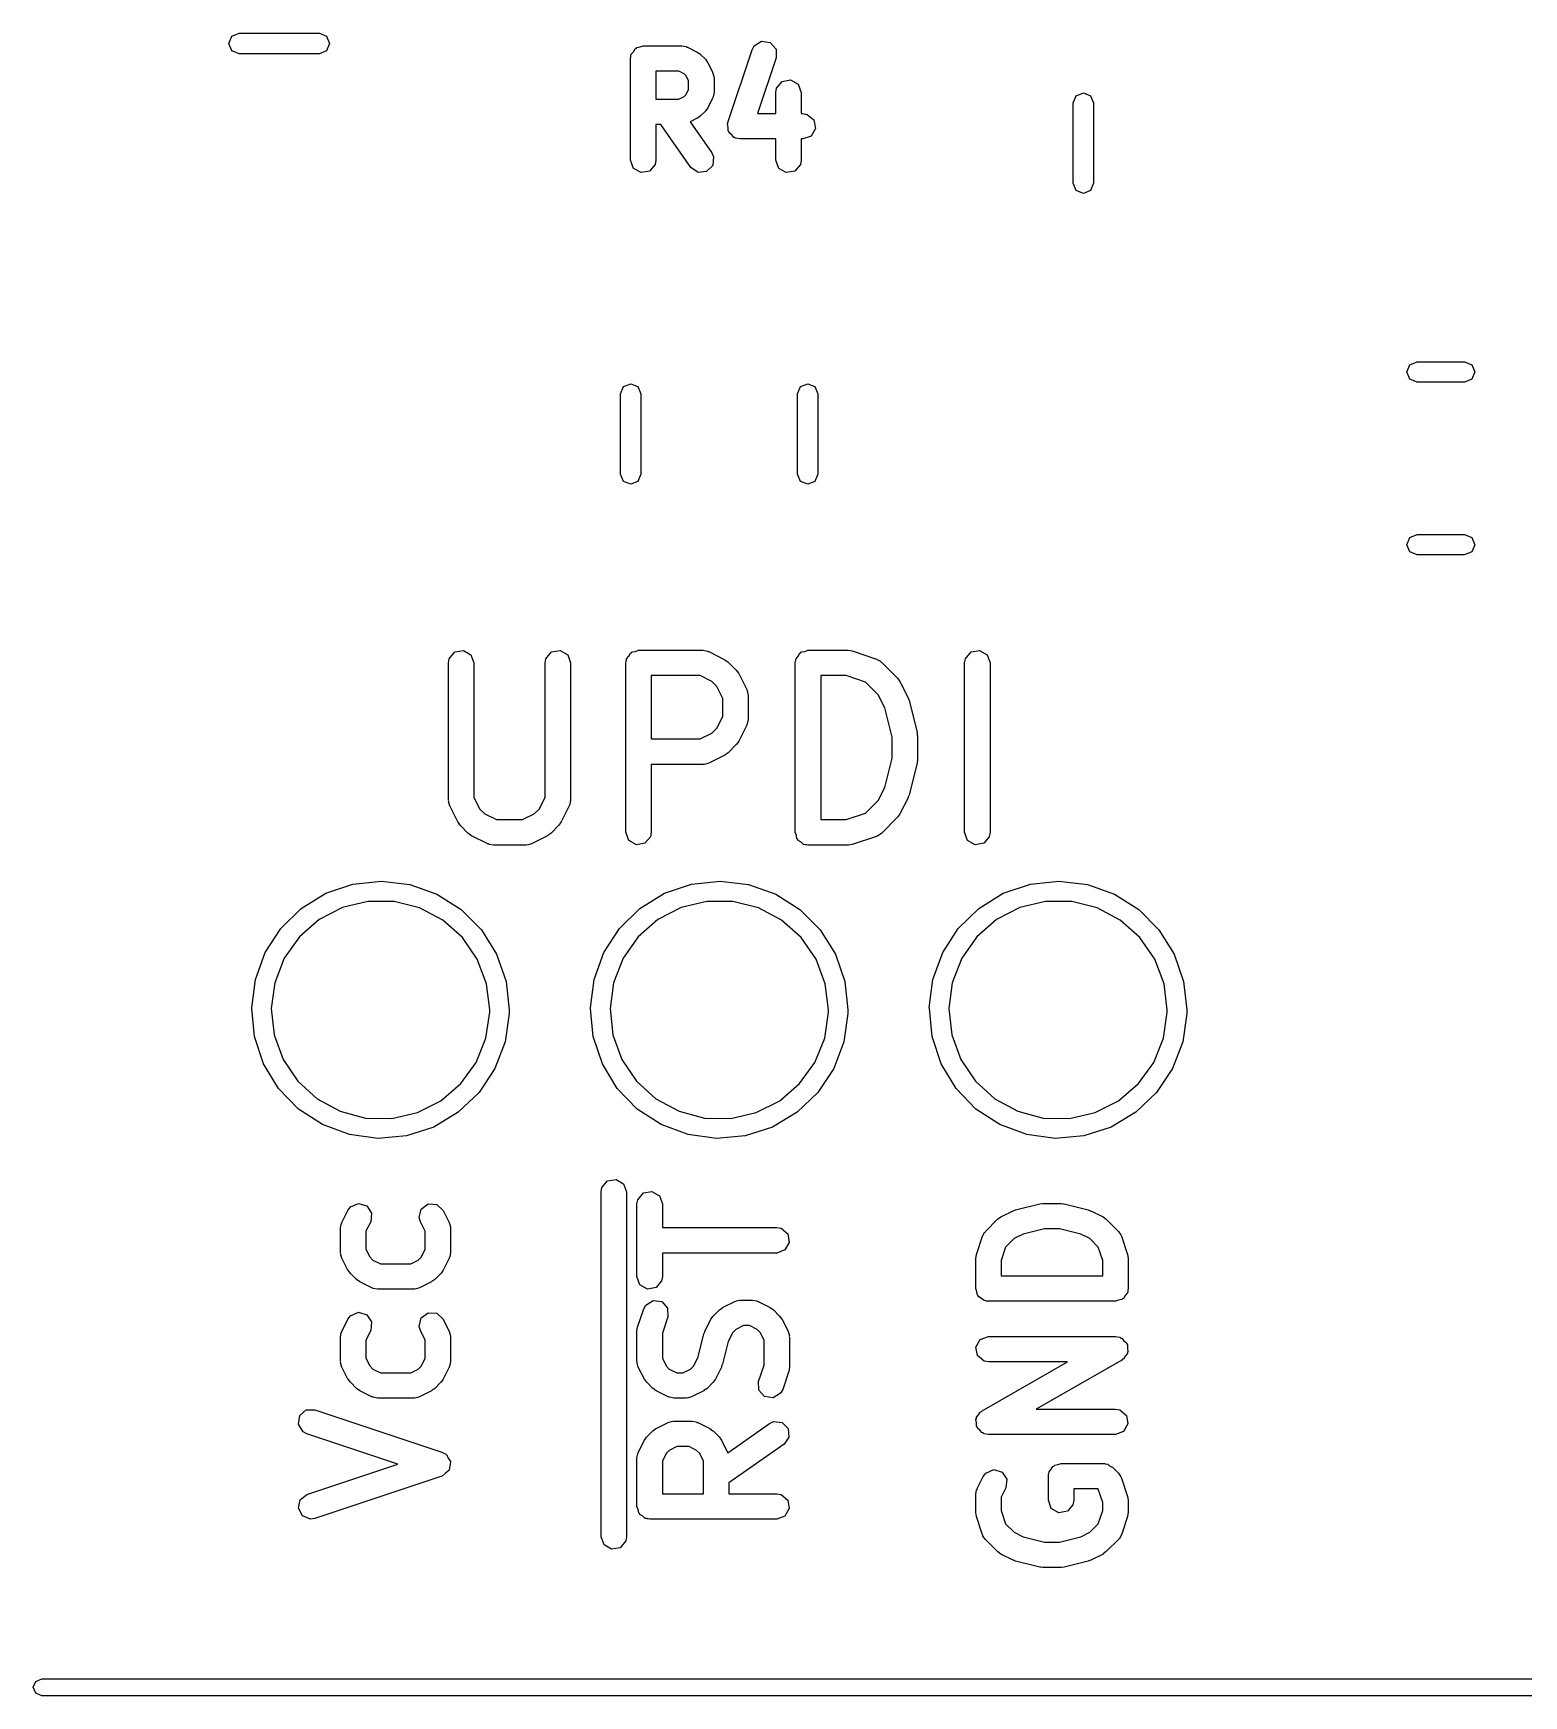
# Model space of a CAD drawing. Extents: x 58.1 to 150, y -119.5 to -80.4.
# Drawn here: x 74.95 to 83.75, y -118.05 to -108.23 of the extents above; entities that cross this region are included whole.
import ezdxf

# ---------------------------------------------------------------- set-up
doc = ezdxf.new("R2010")
doc.units = 0
doc.layers.add('BLACK', color=7, linetype='CONTINUOUS')

msp = doc.modelspace()

# ---------------------------------------------------------------- linework, layer by layer
at = {"layer": 'BLACK', "linetype": 'CONTINUOUS'}
for p, q in [((76.1047, -108.294), (76.1223, -108.252)), ((76.1223, -108.252), (76.1647, -108.234)), ((76.1647, -108.234), (76.6393, -108.234)), ((76.6393, -108.234), (76.6817, -108.252)), ((76.6817, -108.252), (76.6993, -108.294)), ((76.1223, -108.337), (76.1047, -108.294)), ((76.1647, -108.355), (76.1223, -108.337)), ((76.6393, -108.355), (76.1647, -108.355)), ((76.6817, -108.337), (76.6393, -108.355)), ((76.6993, -108.294), (76.6817, -108.337)), ((78.4773, -108.37), (78.4789, -108.368)), ((78.4789, -108.368), (78.4807, -108.358)), ((78.4807, -108.358), (78.4932, -108.343)), ((78.4932, -108.343), (78.5029, -108.326)), ((78.5029, -108.326), (78.5093, -108.324)), ((78.5093, -108.324), (78.5136, -108.318)), ((78.5136, -108.318), (78.5328, -108.315)), ((78.5328, -108.315), (78.5511, -108.308)), ((78.5511, -108.308), (78.7797, -108.308)), ((78.7797, -108.308), (78.8054, -108.313)), ((78.8054, -108.313), (78.8088, -108.316)), ((78.8088, -108.316), (78.8133, -108.316)), ((78.8133, -108.316), (78.8704, -108.345)), ((78.8704, -108.345), (78.8884, -108.358)), ((78.8884, -108.358), (78.8899, -108.359)), ((78.8899, -108.359), (78.9185, -108.388)), ((79.0514, -108.76), (79.1943, -108.331)), ((79.1943, -108.331), (79.2067, -108.308)), ((79.2067, -108.308), (79.2504, -108.281)), ((79.2504, -108.281), (79.3011, -108.289)), ((79.3011, -108.289), (79.3352, -108.327)), ((79.3352, -108.327), (79.3366, -108.379)), ((78.4761, -108.383), (78.4779, -108.374)), ((78.4761, -108.983), (78.4761, -108.383)), ((78.4779, -108.374), (78.4773, -108.37)), ((78.6261, -108.458), (78.6261, -108.623)), ((78.762, -108.458), (78.6261, -108.458)), ((78.7924, -108.474), (78.762, -108.458)), ((78.9185, -108.388), (78.9313, -108.406)), ((78.9313, -108.406), (78.9325, -108.407)), ((78.9325, -108.407), (78.9611, -108.464)), ((78.9611, -108.464), (78.9685, -108.489)), ((79.3366, -108.379), (79.2266, -108.708)), ((78.8038, -108.485), (78.7924, -108.474)), ((78.819, -108.515), (78.8038, -108.485)), ((78.819, -108.566), (78.819, -108.515)), ((78.9685, -108.489), (78.9675, -108.493)), ((78.9675, -108.493), (78.969, -108.498)), ((78.969, -108.498), (78.969, -108.583)), ((79.3333, -108.583), (79.3378, -108.558)), ((79.3378, -108.558), (79.3708, -108.518)), ((79.3708, -108.518), (79.4213, -108.51)), ((79.4213, -108.51), (79.4657, -108.535)), ((79.4657, -108.535), (79.4833, -108.583)), ((78.6261, -108.623), (78.762, -108.623)), ((78.762, -108.623), (78.7924, -108.608)), ((78.7924, -108.608), (78.8038, -108.596)), ((78.8038, -108.596), (78.819, -108.566)), ((78.9611, -108.617), (78.9325, -108.674)), ((78.9616, -108.613), (78.9611, -108.617)), ((78.9645, -108.609), (78.9616, -108.613)), ((78.969, -108.583), (78.9645, -108.609)), ((79.3333, -108.708), (79.3333, -108.583)), ((79.4833, -108.583), (79.4833, -108.708)), ((81.09, -108.645), (81.1076, -108.603)), ((81.09, -109.12), (81.09, -108.645)), ((81.1076, -108.603), (81.15, -108.585)), ((81.15, -108.585), (81.1924, -108.603)), ((81.1924, -108.603), (81.21, -108.645)), ((81.21, -108.645), (81.21, -109.12)), ((78.8704, -108.736), (78.8275, -108.758)), ((78.8275, -108.758), (78.9554, -108.94)), ((78.8715, -108.735), (78.8704, -108.736)), ((78.8899, -108.722), (78.8715, -108.735)), ((78.9185, -108.694), (78.8899, -108.722)), ((78.9192, -108.692), (78.9185, -108.694)), ((78.9325, -108.674), (78.9192, -108.692)), ((79.0516, -108.765), (79.0514, -108.76)), ((79.2266, -108.708), (79.3333, -108.708)), ((79.4833, -108.708), (79.494, -108.708)), ((79.494, -108.708), (79.5197, -108.713)), ((79.5197, -108.713), (79.559, -108.746)), ((79.559, -108.746), (79.5679, -108.796)), ((78.655, -108.773), (78.6261, -108.773)), ((78.6261, -108.773), (78.6261, -108.983)), ((78.8326, -109.026), (78.655, -108.773)), ((79.0487, -108.77), (79.0516, -108.765)), ((79.0523, -108.791), (79.0487, -108.77)), ((79.0528, -108.811), (79.0523, -108.791)), ((79.0566, -108.815), (79.0528, -108.811)), ((79.0576, -108.821), (79.0566, -108.815)), ((79.0733, -108.834), (79.0576, -108.821)), ((79.0869, -108.849), (79.0733, -108.834)), ((79.0925, -108.85), (79.0869, -108.849)), ((79.0969, -108.854), (79.0925, -108.85)), ((79.1226, -108.858), (79.0969, -108.854)), ((79.3333, -108.858), (79.1226, -108.858)), ((79.3333, -108.983), (79.3333, -108.858)), ((79.494, -108.858), (79.4833, -108.858)), ((79.4833, -108.858), (79.4833, -108.983)), ((79.5422, -108.841), (79.494, -108.858)), ((79.5679, -108.796), (79.5422, -108.841)), ((78.9554, -108.94), (78.9664, -108.964)), ((78.4937, -109.032), (78.4761, -108.983)), ((78.5381, -109.057), (78.4937, -109.032)), ((78.5886, -109.048), (78.5381, -109.057)), ((78.6216, -109.009), (78.5886, -109.048)), ((78.6261, -108.983), (78.6216, -109.009)), ((78.8746, -109.056), (78.8326, -109.026)), ((78.9257, -109.051), (78.8746, -109.056)), ((78.962, -109.015), (78.9257, -109.051)), ((78.9664, -108.964), (78.962, -109.015)), ((79.3508, -109.032), (79.3333, -108.983)), ((79.3953, -109.057), (79.3508, -109.032)), ((79.4458, -109.048), (79.3953, -109.057)), ((79.4788, -109.009), (79.4458, -109.048)), ((79.4833, -108.983), (79.4788, -109.009)), ((81.1076, -109.162), (81.09, -109.12)), ((81.21, -109.12), (81.1924, -109.162)), ((81.15, -109.18), (81.1076, -109.162)), ((81.1924, -109.162), (81.15, -109.18)), ((83.0594, -110.234), (83.077, -110.192)), ((83.077, -110.192), (83.1194, -110.174)), ((83.1194, -110.174), (83.4006, -110.174)), ((83.4006, -110.174), (83.443, -110.192)), ((83.443, -110.192), (83.4606, -110.234)), ((78.4175, -110.363), (78.4351, -110.32)), ((78.4351, -110.32), (78.4775, -110.303)), ((78.4775, -110.303), (78.5199, -110.32)), ((78.5199, -110.32), (78.5375, -110.363)), ((79.4625, -110.363), (79.4801, -110.32)), ((79.4801, -110.32), (79.5225, -110.303)), ((79.5225, -110.303), (79.5649, -110.32)), ((79.5649, -110.32), (79.5825, -110.363)), ((83.077, -110.276), (83.0594, -110.234)), ((83.1194, -110.294), (83.077, -110.276)), ((83.4006, -110.294), (83.1194, -110.294)), ((83.443, -110.276), (83.4006, -110.294)), ((83.4606, -110.234), (83.443, -110.276)), ((78.4175, -110.837), (78.4175, -110.363)), ((78.5375, -110.363), (78.5375, -110.837)), ((79.4625, -110.837), (79.4625, -110.363)), ((79.5825, -110.363), (79.5825, -110.837)), ((78.4351, -110.88), (78.4175, -110.837)), ((78.4775, -110.897), (78.4351, -110.88)), ((78.5199, -110.88), (78.4775, -110.897)), ((78.5375, -110.837), (78.5199, -110.88)), ((79.4801, -110.88), (79.4625, -110.837)), ((79.5225, -110.897), (79.4801, -110.88)), ((79.5649, -110.88), (79.5225, -110.897)), ((79.5825, -110.837), (79.5649, -110.88)), ((83.0594, -111.254), (83.077, -111.212)), ((83.077, -111.212), (83.1194, -111.194)), ((83.1194, -111.194), (83.4006, -111.194)), ((83.4006, -111.194), (83.443, -111.212)), ((83.443, -111.212), (83.4606, -111.254)), ((83.077, -111.296), (83.0594, -111.254)), ((83.1194, -111.314), (83.077, -111.296)), ((83.443, -111.296), (83.4006, -111.314)), ((83.4606, -111.254), (83.443, -111.296)), ((83.4006, -111.314), (83.1194, -111.314)), ((77.4057, -111.927), (77.4387, -111.887)), ((77.4387, -111.887), (77.4892, -111.879)), ((77.4892, -111.879), (77.5336, -111.904)), ((77.9771, -111.927), (78.0101, -111.887)), ((78.0101, -111.887), (78.0606, -111.879)), ((78.0606, -111.879), (78.1051, -111.904)), ((78.4659, -111.912), (78.4756, -111.895)), ((78.4756, -111.895), (78.482, -111.893)), ((78.482, -111.893), (78.4863, -111.887)), ((78.4863, -111.887), (78.5055, -111.884)), ((78.5055, -111.884), (78.5238, -111.877)), ((78.5238, -111.877), (78.9048, -111.877)), ((78.9048, -111.877), (78.9304, -111.882)), ((78.9304, -111.882), (78.9338, -111.885)), ((78.9338, -111.885), (78.9383, -111.885)), ((78.9383, -111.885), (79.0335, -111.933)), ((79.4659, -111.912), (79.4756, -111.895)), ((79.4756, -111.895), (79.482, -111.893)), ((79.482, -111.893), (79.4863, -111.887)), ((79.4863, -111.887), (79.5055, -111.884)), ((79.5055, -111.884), (79.5238, -111.877)), ((79.5238, -111.877), (79.7619, -111.877)), ((79.7619, -111.877), (79.784, -111.881)), ((79.784, -111.881), (79.7856, -111.881)), ((79.7856, -111.881), (79.9285, -111.929)), ((80.4533, -111.927), (80.4863, -111.887)), ((80.4863, -111.887), (80.5368, -111.879)), ((80.5368, -111.879), (80.5813, -111.904)), ((77.4012, -111.952), (77.4057, -111.927)), ((77.4012, -112.762), (77.4012, -111.952)), ((77.5336, -111.904), (77.5512, -111.952)), ((77.5512, -111.952), (77.5512, -112.744)), ((77.9726, -111.952), (77.9771, -111.927)), ((77.9726, -112.744), (77.9726, -111.952)), ((78.1051, -111.904), (78.1226, -111.952)), ((78.1226, -111.952), (78.1226, -112.762)), ((78.4488, -111.952), (78.4505, -111.943)), ((78.4488, -112.952), (78.4488, -111.952)), ((78.4499, -111.939), (78.4516, -111.936)), ((78.4505, -111.943), (78.4499, -111.939)), ((78.4516, -111.936), (78.4533, -111.927)), ((78.4533, -111.927), (78.4659, -111.912)), ((79.0335, -111.933), (79.0516, -111.946)), ((79.0516, -111.946), (79.053, -111.947)), ((79.053, -111.947), (79.1007, -111.995)), ((79.1007, -111.995), (79.1135, -112.013)), ((79.4488, -111.952), (79.4505, -111.943)), ((79.4488, -112.952), (79.4488, -111.952)), ((79.4499, -111.939), (79.4516, -111.936)), ((79.4505, -111.943), (79.4499, -111.939)), ((79.4516, -111.936), (79.4533, -111.927)), ((79.4533, -111.927), (79.4659, -111.912)), ((79.9285, -111.929), (79.9514, -111.941)), ((79.9514, -111.941), (79.9537, -111.945)), ((79.9537, -111.945), (79.9578, -111.947)), ((79.9578, -111.947), (80.053, -112.042)), ((80.4488, -111.952), (80.4533, -111.927)), ((80.4488, -112.952), (80.4488, -111.952)), ((80.5813, -111.904), (80.5988, -111.952)), ((80.5988, -111.952), (80.5988, -112.952)), ((78.5988, -112.027), (78.5988, -112.401)), ((78.8871, -112.027), (78.5988, -112.027)), ((78.9556, -112.062), (78.8871, -112.027)), ((78.986, -112.092), (78.9556, -112.062)), ((79.0202, -112.161), (78.986, -112.092)), ((79.1135, -112.013), (79.1147, -112.014)), ((79.1147, -112.014), (79.1623, -112.109)), ((79.5988, -112.027), (79.5988, -112.877)), ((79.7497, -112.027), (79.5988, -112.027)), ((79.8642, -112.066), (79.7497, -112.027)), ((79.9384, -112.14), (79.8642, -112.066)), ((80.053, -112.042), (80.0659, -112.061)), ((80.0659, -112.061), (80.0671, -112.062)), ((80.0671, -112.062), (80.1147, -112.157)), ((79.0202, -112.268), (79.0202, -112.161)), ((79.1623, -112.109), (79.1697, -112.134)), ((79.1697, -112.134), (79.1687, -112.139)), ((79.1687, -112.139), (79.1702, -112.143)), ((79.1702, -112.143), (79.1702, -112.286)), ((79.9769, -112.217), (79.9384, -112.14)), ((80.1147, -112.157), (80.1184, -112.169)), ((80.1184, -112.169), (80.1204, -112.172)), ((80.1204, -112.172), (80.168, -112.363)), ((78.986, -112.337), (79.0202, -112.268)), ((79.1702, -112.286), (79.1657, -112.311)), ((80.0202, -112.39), (79.9769, -112.217)), ((78.8871, -112.401), (78.9556, -112.367)), ((78.9556, -112.367), (78.986, -112.337)), ((79.1623, -112.319), (79.1147, -112.414)), ((79.1628, -112.315), (79.1623, -112.319)), ((79.1657, -112.311), (79.1628, -112.315)), ((80.0202, -112.515), (80.0202, -112.39)), ((80.168, -112.363), (80.1691, -112.378)), ((80.1691, -112.378), (80.1702, -112.381)), ((80.1702, -112.381), (80.1702, -112.524)), ((78.5988, -112.401), (78.8871, -112.401)), ((79.053, -112.482), (79.0347, -112.494)), ((79.1007, -112.434), (79.053, -112.482)), ((79.1013, -112.433), (79.1007, -112.434)), ((79.1147, -112.414), (79.1013, -112.433)), ((78.9048, -112.551), (78.5988, -112.551)), ((78.5988, -112.551), (78.5988, -112.952)), ((78.909, -112.55), (78.9048, -112.551)), ((78.9133, -112.551), (78.909, -112.55)), ((78.9383, -112.543), (78.9133, -112.551)), ((79.0335, -112.496), (78.9383, -112.543)), ((79.0347, -112.494), (79.0335, -112.496)), ((79.9769, -112.688), (80.0202, -112.515)), ((80.168, -112.542), (80.1204, -112.732)), ((80.1702, -112.524), (80.1676, -112.539)), ((80.1676, -112.539), (80.168, -112.542)), ((77.4027, -112.766), (77.4012, -112.762)), ((77.4017, -112.77), (77.4027, -112.766)), ((77.4091, -112.795), (77.4017, -112.77)), ((77.5512, -112.744), (77.5854, -112.813)), ((77.9384, -112.813), (77.9726, -112.744)), ((78.1226, -112.762), (78.1181, -112.788)), ((79.8642, -112.839), (79.9384, -112.765)), ((79.9384, -112.765), (79.9769, -112.688)), ((80.1147, -112.748), (80.0671, -112.843)), ((80.1151, -112.744), (80.1147, -112.748)), ((80.1204, -112.732), (80.1151, -112.744)), ((77.4567, -112.891), (77.4091, -112.795)), ((77.5854, -112.813), (77.6159, -112.843)), ((77.6159, -112.843), (77.6844, -112.877)), ((77.6844, -112.877), (77.8394, -112.877)), ((77.8394, -112.877), (77.908, -112.843)), ((77.908, -112.843), (77.9384, -112.813)), ((78.1147, -112.795), (78.0671, -112.891)), ((78.1152, -112.791), (78.1147, -112.795)), ((78.1181, -112.788), (78.1152, -112.791)), ((79.5988, -112.877), (79.7497, -112.877)), ((79.7497, -112.877), (79.8642, -112.839)), ((80.053, -112.863), (79.9578, -112.958)), ((80.0537, -112.861), (80.053, -112.863)), ((80.0671, -112.843), (80.0537, -112.861)), ((77.4579, -112.892), (77.4567, -112.891)), ((77.4708, -112.91), (77.4579, -112.892)), ((77.5184, -112.958), (77.4708, -112.91)), ((77.5199, -112.958), (77.5184, -112.958)), ((77.5379, -112.972), (77.5199, -112.958)), ((77.6331, -113.019), (77.5379, -112.972)), ((77.9859, -112.972), (77.8907, -113.019)), ((77.987, -112.971), (77.9859, -112.972)), ((78.0054, -112.958), (77.987, -112.971)), ((78.053, -112.91), (78.0054, -112.958)), ((78.0537, -112.909), (78.053, -112.91)), ((78.0671, -112.891), (78.0537, -112.909)), ((78.4664, -113.001), (78.4488, -112.952)), ((78.5943, -112.978), (78.5613, -113.017)), ((78.5988, -112.952), (78.5943, -112.978)), ((79.4555, -112.971), (79.4488, -112.952)), ((79.4589, -112.99), (79.4555, -112.971)), ((79.9285, -112.976), (79.7856, -113.024)), ((79.932, -112.973), (79.9285, -112.976)), ((79.9365, -112.973), (79.932, -112.973)), ((79.9578, -112.958), (79.9365, -112.973)), ((80.4664, -113.001), (80.4488, -112.952)), ((80.5943, -112.978), (80.5613, -113.017)), ((80.5988, -112.952), (80.5943, -112.978)), ((77.6376, -113.02), (77.6331, -113.019)), ((77.641, -113.023), (77.6376, -113.02)), ((77.6667, -113.027), (77.641, -113.023)), ((77.8571, -113.027), (77.6667, -113.027)), ((77.8614, -113.026), (77.8571, -113.027)), ((77.8657, -113.027), (77.8614, -113.026)), ((77.8907, -113.019), (77.8657, -113.027)), ((78.5108, -113.026), (78.4664, -113.001)), ((78.5613, -113.017), (78.5108, -113.026)), ((79.464, -112.994), (79.4589, -112.99)), ((79.4664, -113.001), (79.464, -112.994)), ((79.4832, -113.01), (79.4664, -113.001)), ((79.4982, -113.023), (79.4832, -113.01)), ((79.5079, -113.025), (79.4982, -113.023)), ((79.5108, -113.026), (79.5079, -113.025)), ((79.5141, -113.026), (79.5108, -113.026)), ((79.5238, -113.027), (79.5141, -113.026)), ((79.7619, -113.027), (79.5238, -113.027)), ((79.7634, -113.027), (79.7619, -113.027)), ((79.7856, -113.024), (79.7634, -113.027)), ((80.5108, -113.026), (80.4664, -113.001)), ((80.5613, -113.017), (80.5108, -113.026)), ((76.6764, -113.312), (76.8368, -113.258)), ((76.8368, -113.258), (77.0053, -113.24)), ((77.0053, -113.24), (77.1735, -113.26)), ((77.1735, -113.26), (77.3332, -113.317)), ((78.6764, -113.312), (78.8368, -113.258)), ((78.8368, -113.258), (79.0053, -113.24)), ((79.0053, -113.24), (79.1735, -113.26)), ((79.1735, -113.26), (79.3332, -113.317)), ((80.6764, -113.312), (80.8368, -113.258)), ((80.8368, -113.258), (81.0053, -113.24)), ((81.0053, -113.24), (81.1735, -113.26)), ((81.1735, -113.26), (81.3332, -113.317)), ((76.5321, -113.401), (76.6764, -113.312)), ((76.9259, -113.36), (76.7753, -113.396)), ((77.0808, -113.36), (76.9259, -113.36)), ((77.231, -113.398), (77.0808, -113.36)), ((77.3332, -113.317), (77.4762, -113.408)), ((78.5321, -113.401), (78.6764, -113.312)), ((78.9259, -113.36), (78.7753, -113.396)), ((79.0808, -113.36), (78.9259, -113.36)), ((79.231, -113.398), (79.0808, -113.36)), ((79.3332, -113.317), (79.4762, -113.408)), ((80.5321, -113.401), (80.6764, -113.312)), ((80.9259, -113.36), (80.7753, -113.396)), ((81.0808, -113.36), (80.9259, -113.36)), ((81.231, -113.398), (81.0808, -113.36)), ((81.3332, -113.317), (81.4762, -113.408)), ((76.411, -113.52), (76.5321, -113.401)), ((76.6376, -113.467), (76.5209, -113.569)), ((76.7753, -113.396), (76.6376, -113.467)), ((77.3679, -113.471), (77.231, -113.398)), ((77.4836, -113.574), (77.3679, -113.471)), ((77.4762, -113.408), (77.5956, -113.528)), ((78.411, -113.52), (78.5321, -113.401)), ((78.6376, -113.467), (78.5209, -113.569)), ((78.7753, -113.396), (78.6376, -113.467)), ((79.3679, -113.471), (79.231, -113.398)), ((79.4836, -113.574), (79.3679, -113.471)), ((79.4762, -113.408), (79.5956, -113.528)), ((80.411, -113.52), (80.5321, -113.401)), ((80.6376, -113.467), (80.5209, -113.569)), ((80.7753, -113.396), (80.6376, -113.467)), ((81.3679, -113.471), (81.231, -113.398)), ((81.4836, -113.574), (81.3679, -113.471)), ((81.4762, -113.408), (81.5956, -113.528)), ((76.3193, -113.662), (76.411, -113.52)), ((76.5209, -113.569), (76.4318, -113.695)), ((77.5956, -113.528), (77.6854, -113.672)), ((78.3193, -113.662), (78.411, -113.52)), ((78.5209, -113.569), (78.4318, -113.695)), ((79.5956, -113.528), (79.6854, -113.672)), ((80.3193, -113.662), (80.411, -113.52)), ((80.5209, -113.569), (80.4318, -113.695)), ((81.5956, -113.528), (81.6854, -113.672)), ((76.2613, -113.821), (76.3193, -113.662)), ((77.5713, -113.701), (77.4836, -113.574)), ((78.2613, -113.821), (78.3193, -113.662)), ((79.5713, -113.701), (79.4836, -113.574)), ((80.2613, -113.821), (80.3193, -113.662)), ((81.5713, -113.701), (81.4836, -113.574)), ((76.4318, -113.695), (76.3756, -113.84)), ((77.6261, -113.846), (77.5713, -113.701)), ((77.6854, -113.672), (77.7411, -113.832)), ((78.4318, -113.695), (78.3756, -113.84)), ((79.6261, -113.846), (79.5713, -113.701)), ((79.6854, -113.672), (79.7411, -113.832)), ((80.4318, -113.695), (80.3756, -113.84)), ((81.6261, -113.846), (81.5713, -113.701)), ((81.6854, -113.672), (81.7411, -113.832)), ((76.2401, -113.989), (76.2613, -113.821)), ((76.3756, -113.84), (76.3553, -113.993)), ((77.6447, -114), (77.6261, -113.846)), ((77.7411, -113.832), (77.76, -114)), ((78.2401, -113.989), (78.2613, -113.821)), ((78.3756, -113.84), (78.3553, -113.993)), ((79.6447, -114), (79.6261, -113.846)), ((79.7411, -113.832), (79.76, -114)), ((80.2401, -113.989), (80.2613, -113.821)), ((80.3756, -113.84), (80.3553, -113.993)), ((81.6447, -114), (81.6261, -113.846)), ((81.7411, -113.832), (81.76, -114)), ((76.2405, -113.993), (76.2401, -113.989)), ((76.2566, -114.158), (76.2405, -113.993)), ((76.3553, -113.993), (76.3723, -114.147)), ((77.6227, -114.167), (77.6446, -114.014)), ((77.6446, -114.014), (77.6447, -114)), ((77.7597, -114.021), (77.7361, -114.189)), ((77.76, -114), (77.7597, -114.021)), ((78.2405, -113.993), (78.2401, -113.989)), ((78.2566, -114.158), (78.2405, -113.993)), ((78.3553, -113.993), (78.3723, -114.147)), ((79.6227, -114.167), (79.6446, -114.014)), ((79.6446, -114.014), (79.6447, -114)), ((79.7597, -114.021), (79.7361, -114.189)), ((79.76, -114), (79.7597, -114.021)), ((80.2405, -113.993), (80.2401, -113.989)), ((80.2566, -114.158), (80.2405, -113.993)), ((80.3553, -113.993), (80.3723, -114.147)), ((81.6227, -114.167), (81.6446, -114.014)), ((81.6446, -114.014), (81.6447, -114)), ((81.7597, -114.021), (81.7361, -114.189)), ((81.76, -114), (81.7597, -114.021)), ((76.3101, -114.319), (76.2566, -114.158)), ((76.3723, -114.147), (76.4256, -114.293)), ((78.3101, -114.319), (78.2566, -114.158)), ((78.3723, -114.147), (78.4256, -114.293)), ((80.3101, -114.319), (80.2566, -114.158)), ((80.3723, -114.147), (80.4256, -114.293)), ((77.565, -114.311), (77.6227, -114.167)), ((77.7361, -114.189), (77.676, -114.347)), ((79.565, -114.311), (79.6227, -114.167)), ((79.7361, -114.189), (79.676, -114.347)), ((81.565, -114.311), (81.6227, -114.167)), ((81.7361, -114.189), (81.676, -114.347)), ((76.3979, -114.464), (76.3101, -114.319)), ((76.4256, -114.293), (76.512, -114.421)), ((77.4746, -114.436), (77.565, -114.311)), ((77.676, -114.347), (77.5822, -114.489)), ((78.3979, -114.464), (78.3101, -114.319)), ((78.4256, -114.293), (78.512, -114.421)), ((79.4746, -114.436), (79.565, -114.311)), ((79.676, -114.347), (79.5822, -114.489)), ((80.3979, -114.464), (80.3101, -114.319)), ((80.4256, -114.293), (80.512, -114.421)), ((81.4746, -114.436), (81.565, -114.311)), ((81.676, -114.347), (81.5822, -114.489)), ((76.512, -114.421), (76.6265, -114.526)), ((77.3568, -114.537), (77.4746, -114.436)), ((78.512, -114.421), (78.6265, -114.526)), ((79.3568, -114.537), (79.4746, -114.436)), ((80.512, -114.421), (80.6265, -114.526)), ((81.3568, -114.537), (81.4746, -114.436)), ((76.5156, -114.586), (76.3979, -114.464)), ((76.6265, -114.526), (76.7627, -114.599)), ((77.2184, -114.607), (77.3568, -114.537)), ((77.5822, -114.489), (77.4595, -114.605)), ((78.5156, -114.586), (78.3979, -114.464)), ((78.6265, -114.526), (78.7627, -114.599)), ((79.2184, -114.607), (79.3568, -114.537)), ((79.5822, -114.489), (79.4595, -114.605)), ((80.5156, -114.586), (80.3979, -114.464)), ((80.6265, -114.526), (80.7627, -114.599)), ((81.2184, -114.607), (81.3568, -114.537)), ((81.5822, -114.489), (81.4595, -114.605)), ((76.6573, -114.678), (76.5156, -114.586)), ((76.7627, -114.599), (76.9125, -114.639)), ((76.9125, -114.639), (77.0674, -114.641)), ((77.0674, -114.641), (77.2184, -114.607)), ((77.4595, -114.605), (77.314, -114.692)), ((78.6573, -114.678), (78.5156, -114.586)), ((78.7627, -114.599), (78.9125, -114.639)), ((78.9125, -114.639), (79.0674, -114.641)), ((79.0674, -114.641), (79.2184, -114.607)), ((79.4595, -114.605), (79.314, -114.692)), ((80.6573, -114.678), (80.5156, -114.586)), ((80.7627, -114.599), (80.9125, -114.639)), ((80.9125, -114.639), (81.0674, -114.641)), ((81.0674, -114.641), (81.2184, -114.607)), ((81.4595, -114.605), (81.314, -114.692)), ((76.8161, -114.737), (76.6573, -114.678)), ((76.9841, -114.76), (76.8161, -114.737)), ((77.1528, -114.744), (76.9841, -114.76)), ((77.314, -114.692), (77.1528, -114.744)), ((78.8161, -114.737), (78.6573, -114.678)), ((78.9841, -114.76), (78.8161, -114.737)), ((79.1528, -114.744), (78.9841, -114.76)), ((79.314, -114.692), (79.1528, -114.744)), ((80.8161, -114.737), (80.6573, -114.678)), ((80.9841, -114.76), (80.8161, -114.737)), ((81.1528, -114.744), (80.9841, -114.76)), ((81.314, -114.692), (81.1528, -114.744)), ((78.307, -115.049), (78.34, -115.01)), ((78.34, -115.01), (78.3905, -115.001)), ((78.3905, -115.001), (78.435, -115.027)), ((78.435, -115.027), (78.4525, -115.075)), ((78.3025, -115.075), (78.307, -115.049)), ((78.3025, -117.111), (78.3025, -115.075)), ((78.4525, -115.075), (78.4525, -117.111)), ((78.5143, -115.146), (78.5188, -115.121)), ((78.5188, -115.121), (78.5518, -115.081)), ((78.5518, -115.081), (78.6023, -115.073)), ((78.6023, -115.073), (78.6467, -115.098)), ((78.6467, -115.098), (78.6643, -115.146)), ((76.7722, -115.256), (76.8079, -115.184)), ((76.8079, -115.184), (76.8234, -115.163)), ((76.8234, -115.163), (76.8705, -115.143)), ((76.8705, -115.143), (76.9197, -115.158)), ((76.9197, -115.158), (76.9479, -115.2)), ((76.9479, -115.2), (76.9421, -115.251)), ((77.2291, -115.226), (77.241, -115.177)), ((77.2365, -115.251), (77.2291, -115.226)), ((77.241, -115.177), (77.2822, -115.146)), ((77.2822, -115.146), (77.3334, -115.149)), ((77.3334, -115.149), (77.3707, -115.184)), ((77.3707, -115.184), (77.4064, -115.256)), ((78.5143, -115.575), (78.5143, -115.146)), ((78.6643, -115.146), (78.6643, -115.286)), ((80.572, -115.308), (80.6434, -115.236)), ((80.6434, -115.236), (80.6618, -115.223)), ((80.6618, -115.223), (80.6629, -115.222)), ((80.6629, -115.222), (80.7343, -115.186)), ((80.7343, -115.186), (80.7467, -115.183)), ((80.7467, -115.183), (80.7497, -115.181)), ((80.7497, -115.181), (80.8925, -115.145)), ((80.8925, -115.145), (80.9075, -115.144)), ((80.9075, -115.144), (80.9107, -115.143)), ((80.9107, -115.143), (81.0179, -115.143)), ((81.0179, -115.143), (81.0326, -115.145)), ((81.0326, -115.145), (81.036, -115.145)), ((81.036, -115.145), (81.1789, -115.181)), ((81.1789, -115.181), (81.1907, -115.186)), ((81.1907, -115.186), (81.1943, -115.186)), ((81.1943, -115.186), (81.2657, -115.222)), ((81.2657, -115.222), (81.2837, -115.236)), ((81.2837, -115.236), (81.2852, -115.236)), ((81.2852, -115.236), (81.3566, -115.308)), ((76.7643, -115.289), (76.7688, -115.264)), ((76.7643, -115.432), (76.7643, -115.289)), ((76.7688, -115.264), (76.7717, -115.26)), ((76.7717, -115.26), (76.7722, -115.256)), ((76.9421, -115.251), (76.9143, -115.307)), ((76.9143, -115.307), (76.9143, -115.414)), ((77.2643, -115.307), (77.2365, -115.251)), ((77.2643, -115.414), (77.2643, -115.307)), ((77.4064, -115.256), (77.4138, -115.281)), ((77.4138, -115.281), (77.4128, -115.285)), ((77.4128, -115.285), (77.4143, -115.289)), ((77.4143, -115.289), (77.4143, -115.432)), ((78.6643, -115.286), (79.3393, -115.286)), ((79.3393, -115.286), (79.3649, -115.29)), ((79.3649, -115.29), (79.4042, -115.323)), ((79.4042, -115.323), (79.4131, -115.374)), ((80.5181, -115.444), (80.5538, -115.337)), ((80.5538, -115.337), (80.5663, -115.314)), ((80.5663, -115.314), (80.5701, -115.312)), ((80.5701, -115.312), (80.572, -115.308)), ((80.794, -115.324), (80.7409, -115.351)), ((80.9199, -115.293), (80.794, -115.324)), ((81.0086, -115.293), (80.9199, -115.293)), ((81.1345, -115.324), (81.0086, -115.293)), ((81.1877, -115.351), (81.1345, -115.324)), ((81.3566, -115.308), (81.3715, -115.329)), ((81.3715, -115.329), (81.3719, -115.333)), ((81.3719, -115.333), (81.3747, -115.337)), ((81.3747, -115.337), (81.4104, -115.444)), ((76.7658, -115.436), (76.7643, -115.432)), ((76.7648, -115.441), (76.7658, -115.436)), ((76.9143, -115.414), (76.9366, -115.459)), ((77.2419, -115.459), (77.2643, -115.414)), ((77.4143, -115.432), (77.4098, -115.458)), ((79.3393, -115.436), (78.6643, -115.436)), ((78.6643, -115.436), (78.6643, -115.575)), ((79.3875, -115.418), (79.3393, -115.436)), ((79.4131, -115.374), (79.3875, -115.418)), ((80.6906, -115.401), (80.6643, -115.48)), ((80.7409, -115.351), (80.6906, -115.401)), ((81.238, -115.401), (81.1877, -115.351)), ((81.2643, -115.48), (81.238, -115.401)), ((76.7722, -115.466), (76.7648, -115.441)), ((76.8079, -115.537), (76.7722, -115.466)), ((76.9366, -115.459), (76.9551, -115.478)), ((76.9551, -115.478), (76.9998, -115.5)), ((76.9998, -115.5), (77.1787, -115.5)), ((77.1787, -115.5), (77.2234, -115.478)), ((77.2234, -115.478), (77.2419, -115.459)), ((77.4064, -115.466), (77.3707, -115.537)), ((77.4069, -115.461), (77.4064, -115.466)), ((77.4098, -115.458), (77.4069, -115.461)), ((80.5143, -115.468), (80.5182, -115.446)), ((80.5143, -115.646), (80.5143, -115.468)), ((80.5182, -115.446), (80.5181, -115.444)), ((80.6643, -115.48), (80.6643, -115.571)), ((81.2643, -115.571), (81.2643, -115.48)), ((81.4104, -115.444), (81.4137, -115.466)), ((81.4137, -115.466), (81.4143, -115.468)), ((81.4143, -115.468), (81.4143, -115.646)), ((76.8091, -115.538), (76.8079, -115.537)), ((76.822, -115.557), (76.8091, -115.538)), ((76.8577, -115.592), (76.822, -115.557)), ((76.8592, -115.593), (76.8577, -115.592)), ((76.8772, -115.606), (76.8592, -115.593)), ((76.9486, -115.642), (76.8772, -115.606)), ((77.3014, -115.606), (77.23, -115.642)), ((77.3025, -115.605), (77.3014, -115.606)), ((77.3209, -115.592), (77.3025, -115.605)), ((77.3566, -115.557), (77.3209, -115.592)), ((77.3573, -115.555), (77.3566, -115.557)), ((77.3707, -115.537), (77.3573, -115.555)), ((78.5318, -115.623), (78.5143, -115.575)), ((78.5763, -115.649), (78.5318, -115.623)), ((78.6598, -115.601), (78.6268, -115.64)), ((78.6643, -115.575), (78.6598, -115.601)), ((80.6643, -115.571), (81.2643, -115.571)), ((76.9531, -115.643), (76.9486, -115.642)), ((76.9565, -115.645), (76.9531, -115.643)), ((76.9821, -115.65), (76.9565, -115.645)), ((77.1964, -115.65), (76.9821, -115.65)), ((77.2006, -115.648), (77.1964, -115.65)), ((77.205, -115.65), (77.2006, -115.648)), ((77.23, -115.642), (77.205, -115.65)), ((78.5663, -115.743), (78.61, -115.716)), ((78.6268, -115.64), (78.5763, -115.649)), ((78.61, -115.716), (78.6607, -115.723)), ((78.6607, -115.723), (78.6947, -115.762)), ((79.02, -115.758), (79.0915, -115.722)), ((79.0915, -115.722), (79.1164, -115.715)), ((79.1164, -115.715), (79.1208, -115.716)), ((79.1208, -115.716), (79.125, -115.714)), ((79.125, -115.714), (79.1964, -115.714)), ((79.1964, -115.714), (79.2221, -115.719)), ((79.2221, -115.719), (79.2255, -115.722)), ((79.2255, -115.722), (79.23, -115.722)), ((79.23, -115.722), (79.3014, -115.758)), ((80.5209, -115.665), (80.5143, -115.646)), ((80.5243, -115.684), (80.5209, -115.665)), ((80.5295, -115.688), (80.5243, -115.684)), ((80.5318, -115.695), (80.5295, -115.688)), ((80.5487, -115.704), (80.5318, -115.695)), ((80.5636, -115.717), (80.5487, -115.704)), ((80.5734, -115.719), (80.5636, -115.717)), ((80.5763, -115.72), (80.5734, -115.719)), ((80.5795, -115.72), (80.5763, -115.72)), ((80.5893, -115.721), (80.5795, -115.72)), ((81.3393, -115.721), (80.5893, -115.721)), ((81.3576, -115.715), (81.3393, -115.721)), ((81.3768, -115.711), (81.3576, -115.715)), ((81.3811, -115.706), (81.3768, -115.711)), ((81.3875, -115.704), (81.3811, -115.706)), ((81.3972, -115.687), (81.3875, -115.704)), ((81.4098, -115.672), (81.3972, -115.687)), ((81.4115, -115.662), (81.4098, -115.672)), ((81.4131, -115.659), (81.4115, -115.662)), ((81.4143, -115.646), (81.4126, -115.656)), ((81.4126, -115.656), (81.4131, -115.659)), ((76.7722, -115.899), (76.8079, -115.827)), ((76.8079, -115.827), (76.8234, -115.806)), ((76.8234, -115.806), (76.8705, -115.786)), ((76.8705, -115.786), (76.9197, -115.8)), ((76.9197, -115.8), (76.9479, -115.843)), ((77.2291, -115.869), (77.241, -115.819)), ((77.241, -115.819), (77.2822, -115.789)), ((77.2822, -115.789), (77.3334, -115.792)), ((77.3334, -115.792), (77.3707, -115.827)), ((77.3707, -115.827), (77.4064, -115.899)), ((78.5181, -115.873), (78.5538, -115.766)), ((78.5538, -115.766), (78.5663, -115.743)), ((78.6962, -115.813), (78.6643, -115.909)), ((78.6947, -115.762), (78.6962, -115.813)), ((78.9151, -115.899), (78.9508, -115.827)), ((78.9508, -115.827), (78.9641, -115.809)), ((78.9641, -115.809), (78.9648, -115.808)), ((78.9648, -115.808), (79.0005, -115.772)), ((79.0005, -115.772), (79.0189, -115.759)), ((79.0189, -115.759), (79.02, -115.758)), ((79.3014, -115.758), (79.3194, -115.771)), ((79.3194, -115.771), (79.3209, -115.772)), ((79.3209, -115.772), (79.3566, -115.808)), ((79.3566, -115.808), (79.3695, -115.826)), ((79.3695, -115.826), (79.3707, -115.827)), ((79.3707, -115.827), (79.4064, -115.899)), ((76.7643, -115.932), (76.7688, -115.906)), ((76.7688, -115.906), (76.7717, -115.903)), ((76.7717, -115.903), (76.7722, -115.899)), ((76.9421, -115.894), (76.9143, -115.95)), ((76.9479, -115.843), (76.9421, -115.894)), ((77.2365, -115.894), (77.2291, -115.869)), ((77.2643, -115.95), (77.2365, -115.894)), ((77.4064, -115.899), (77.4138, -115.924)), ((77.4138, -115.924), (77.4128, -115.928)), ((78.5143, -115.896), (78.5182, -115.874)), ((78.5143, -116.075), (78.5143, -115.896)), ((78.5182, -115.874), (78.5181, -115.873)), ((78.6643, -115.909), (78.6643, -116.057)), ((78.8757, -116.049), (78.9094, -115.914)), ((78.9094, -115.914), (78.9147, -115.902)), ((78.9147, -115.902), (78.9151, -115.899)), ((79.0795, -115.905), (79.0529, -115.958)), ((79.098, -115.887), (79.0795, -115.905)), ((79.1427, -115.864), (79.098, -115.887)), ((79.1787, -115.864), (79.1427, -115.864)), ((79.2234, -115.887), (79.1787, -115.864)), ((79.2419, -115.905), (79.2234, -115.887)), ((79.2643, -115.95), (79.2419, -115.905)), ((79.4064, -115.899), (79.4138, -115.924)), ((79.4138, -115.924), (79.4128, -115.928)), ((76.7643, -116.075), (76.7643, -115.932)), ((76.9143, -115.95), (76.9143, -116.057)), ((77.2643, -116.057), (77.2643, -115.95)), ((77.4128, -115.928), (77.4143, -115.932)), ((77.4143, -115.932), (77.4143, -116.075)), ((79.0529, -115.958), (79.0192, -116.093)), ((79.2643, -116.099), (79.2643, -115.95)), ((79.4128, -115.928), (79.4143, -115.932)), ((79.4143, -115.932), (79.4143, -116.111)), ((80.5154, -115.991), (80.5411, -115.946)), ((80.5243, -116.041), (80.5154, -115.991)), ((80.5411, -115.946), (80.5893, -115.929)), ((80.5893, -115.929), (81.3393, -115.929)), ((81.3393, -115.929), (81.3649, -115.933)), ((81.3649, -115.933), (81.3702, -115.938)), ((81.3702, -115.938), (81.3771, -115.939)), ((81.3771, -115.939), (81.3894, -115.954)), ((81.3894, -115.954), (81.4042, -115.966)), ((81.4042, -115.966), (81.4054, -115.973)), ((81.4054, -115.973), (81.4099, -115.978)), ((81.4097, -116.023), (81.4096, -116.03)), ((81.4131, -116.017), (81.4097, -116.023)), ((81.4099, -115.978), (81.4098, -115.998)), ((81.4098, -115.998), (81.4131, -116.017)), ((76.7658, -116.079), (76.7643, -116.075)), ((76.7648, -116.084), (76.7658, -116.079)), ((76.7722, -116.109), (76.7648, -116.084)), ((76.8079, -116.18), (76.7722, -116.109)), ((76.9143, -116.057), (76.9366, -116.102)), ((76.9366, -116.102), (76.9551, -116.121)), ((76.9551, -116.121), (76.9998, -116.143)), ((77.1787, -116.143), (77.2234, -116.121)), ((77.2234, -116.121), (77.2419, -116.102)), ((77.2419, -116.102), (77.2643, -116.057)), ((77.4064, -116.109), (77.3707, -116.18)), ((77.4069, -116.104), (77.4064, -116.109)), ((77.4098, -116.101), (77.4069, -116.104)), ((77.4143, -116.075), (77.4098, -116.101)), ((78.5158, -116.079), (78.5143, -116.075)), ((78.5148, -116.084), (78.5158, -116.079)), ((78.5222, -116.109), (78.5148, -116.084)), ((78.5579, -116.18), (78.5222, -116.109)), ((78.6643, -116.057), (78.6866, -116.102)), ((78.6866, -116.102), (78.7051, -116.121)), ((78.7051, -116.121), (78.7498, -116.143)), ((78.7859, -116.143), (78.8306, -116.121)), ((78.8306, -116.121), (78.8491, -116.102)), ((78.8491, -116.102), (78.8757, -116.049)), ((79.0135, -116.109), (78.9778, -116.18)), ((79.0139, -116.105), (79.0135, -116.109)), ((79.0192, -116.093), (79.0139, -116.105)), ((79.2324, -116.194), (79.2643, -116.099)), ((79.4143, -116.111), (79.4104, -116.133)), ((80.5636, -116.074), (80.5243, -116.041)), ((80.5521, -116.367), (81.0569, -116.079)), ((80.5893, -116.079), (80.5636, -116.074)), ((81.0569, -116.079), (80.5893, -116.079)), ((81.3765, -116.069), (80.8717, -116.357)), ((81.381, -116.063), (81.3765, -116.069)), ((81.3875, -116.061), (81.381, -116.063)), ((81.3972, -116.044), (81.3875, -116.061)), ((81.4096, -116.03), (81.3972, -116.044)), ((76.8091, -116.181), (76.8079, -116.18)), ((76.822, -116.199), (76.8091, -116.181)), ((76.8577, -116.235), (76.822, -116.199)), ((76.9998, -116.143), (77.1787, -116.143)), ((77.3566, -116.199), (77.3209, -116.235)), ((77.3573, -116.198), (77.3566, -116.199)), ((77.3707, -116.18), (77.3573, -116.198)), ((78.5591, -116.181), (78.5579, -116.18)), ((78.572, -116.199), (78.5591, -116.181)), ((78.6077, -116.235), (78.572, -116.199)), ((78.7498, -116.143), (78.7859, -116.143)), ((78.9637, -116.199), (78.928, -116.235)), ((78.9644, -116.198), (78.9637, -116.199)), ((78.9778, -116.18), (78.9644, -116.198)), ((79.2338, -116.245), (79.2324, -116.194)), ((79.4104, -116.134), (79.3747, -116.242)), ((79.4104, -116.133), (79.4104, -116.134)), ((76.8592, -116.236), (76.8577, -116.235)), ((76.8772, -116.249), (76.8592, -116.236)), ((76.9486, -116.285), (76.8772, -116.249)), ((76.9531, -116.285), (76.9486, -116.285)), ((76.9565, -116.288), (76.9531, -116.285)), ((76.9821, -116.293), (76.9565, -116.288)), ((77.1964, -116.293), (76.9821, -116.293)), ((77.2006, -116.291), (77.1964, -116.293)), ((77.205, -116.292), (77.2006, -116.291)), ((77.23, -116.285), (77.205, -116.292)), ((77.3014, -116.249), (77.23, -116.285)), ((77.3025, -116.248), (77.3014, -116.249)), ((77.3209, -116.235), (77.3025, -116.248)), ((78.6092, -116.236), (78.6077, -116.235)), ((78.6272, -116.249), (78.6092, -116.236)), ((78.6986, -116.285), (78.6272, -116.249)), ((78.7031, -116.285), (78.6986, -116.285)), ((78.7065, -116.288), (78.7031, -116.285)), ((78.7321, -116.293), (78.7065, -116.288)), ((78.8036, -116.293), (78.7321, -116.293)), ((78.8078, -116.291), (78.8036, -116.293)), ((78.8121, -116.292), (78.8078, -116.291)), ((78.8371, -116.285), (78.8121, -116.292)), ((78.9085, -116.249), (78.8371, -116.285)), ((78.9097, -116.248), (78.9085, -116.249)), ((78.928, -116.235), (78.9097, -116.248)), ((79.2679, -116.284), (79.2338, -116.245)), ((79.3186, -116.291), (79.2679, -116.284)), ((79.3623, -116.264), (79.3186, -116.291)), ((79.3747, -116.242), (79.3623, -116.264)), ((76.5158, -116.447), (76.5233, -116.396)), ((76.5233, -116.396), (76.5617, -116.362)), ((76.5617, -116.362), (76.613, -116.361)), ((76.613, -116.361), (77.363, -116.611)), ((80.5154, -116.419), (80.5189, -116.413)), ((80.5189, -116.406), (80.5314, -116.391)), ((80.5189, -116.413), (80.5189, -116.406)), ((80.5314, -116.391), (80.5411, -116.375)), ((80.5411, -116.375), (80.5476, -116.372)), ((80.5476, -116.372), (80.5521, -116.367)), ((80.8717, -116.357), (81.3393, -116.357)), ((81.3393, -116.357), (81.3649, -116.362)), ((81.3649, -116.362), (81.4042, -116.395)), ((81.4042, -116.395), (81.4131, -116.445)), ((76.5427, -116.491), (76.5158, -116.447)), ((76.5656, -116.503), (76.5427, -116.491)), ((77.1021, -116.682), (76.5656, -116.503)), ((78.572, -116.522), (78.6077, -116.486)), ((78.6077, -116.486), (78.626, -116.473)), ((78.626, -116.473), (78.6272, -116.472)), ((78.6272, -116.472), (78.6986, -116.436)), ((78.6986, -116.436), (78.7236, -116.429)), ((78.7236, -116.429), (78.7279, -116.43)), ((78.7279, -116.43), (78.7321, -116.429)), ((78.7321, -116.429), (78.8393, -116.429)), ((78.8393, -116.429), (78.8649, -116.433)), ((78.8649, -116.433), (78.8684, -116.436)), ((78.8684, -116.436), (78.8728, -116.436)), ((78.8728, -116.436), (78.9443, -116.472)), ((78.9443, -116.472), (78.9623, -116.486)), ((78.9623, -116.486), (78.9637, -116.486)), ((78.9637, -116.486), (78.9995, -116.522)), ((79.0498, -116.615), (79.2963, -116.442)), ((79.2963, -116.442), (79.3199, -116.431)), ((79.3199, -116.431), (79.371, -116.436)), ((79.371, -116.436), (79.4073, -116.472)), ((79.4073, -116.472), (79.4117, -116.523)), ((80.5188, -116.438), (80.5154, -116.419)), ((80.5187, -116.457), (80.5188, -116.438)), ((80.5231, -116.463), (80.5187, -116.457)), ((80.5243, -116.47), (80.5231, -116.463)), ((80.5391, -116.482), (80.5243, -116.47)), ((80.5515, -116.497), (80.5391, -116.482)), ((80.5583, -116.498), (80.5515, -116.497)), ((80.5636, -116.503), (80.5583, -116.498)), ((80.5893, -116.507), (80.5636, -116.503)), ((81.3393, -116.507), (80.5893, -116.507)), ((81.3875, -116.49), (81.3393, -116.507)), ((81.4131, -116.445), (81.3875, -116.49)), ((77.363, -116.611), (77.3859, -116.623)), ((78.5217, -116.617), (78.5222, -116.613)), ((78.5222, -116.613), (78.5579, -116.541)), ((78.5579, -116.541), (78.5713, -116.523)), ((78.5713, -116.523), (78.572, -116.522)), ((78.7051, -116.601), (78.6866, -116.619)), ((78.7498, -116.579), (78.7051, -116.601)), ((78.8216, -116.579), (78.7498, -116.579)), ((78.8663, -116.601), (78.8216, -116.579)), ((78.8848, -116.619), (78.8663, -116.601)), ((78.9995, -116.522), (79.0123, -116.54)), ((79.0123, -116.54), (79.0135, -116.541)), ((79.0135, -116.541), (79.0492, -116.613)), ((79.0492, -116.613), (79.0498, -116.615)), ((79.3823, -116.565), (79.0571, -116.793)), ((79.4117, -116.523), (79.3823, -116.565)), ((76.5656, -116.861), (77.1021, -116.682)), ((77.3859, -116.623), (77.387, -116.625)), ((77.387, -116.625), (77.389, -116.626)), ((77.389, -116.626), (77.4003, -116.647)), ((77.4003, -116.647), (77.4128, -116.667)), ((77.4087, -116.694), (77.4052, -116.718)), ((77.4135, -116.671), (77.4087, -116.694)), ((77.4128, -116.667), (77.4124, -116.669)), ((77.4124, -116.669), (77.4135, -116.671)), ((78.5143, -116.646), (78.5188, -116.621)), ((78.5143, -116.932), (78.5143, -116.646)), ((78.5188, -116.621), (78.5217, -116.617)), ((78.6866, -116.619), (78.6643, -116.664)), ((78.6643, -116.664), (78.6643, -116.857)), ((78.9071, -116.664), (78.8848, -116.619)), ((78.9071, -116.857), (78.9071, -116.664)), ((80.9599, -116.713), (80.9696, -116.696)), ((80.9696, -116.696), (80.976, -116.694)), ((80.976, -116.694), (80.9804, -116.689)), ((80.9804, -116.689), (80.9995, -116.685)), ((80.9995, -116.685), (81.0179, -116.679)), ((81.0179, -116.679), (81.2679, -116.679)), ((81.2679, -116.679), (81.2724, -116.679)), ((81.2724, -116.679), (81.2744, -116.679)), ((81.2744, -116.679), (81.2774, -116.68)), ((81.2774, -116.68), (81.2935, -116.683)), ((81.2935, -116.683), (81.3061, -116.694)), ((81.3061, -116.694), (81.3209, -116.701)), ((81.3209, -116.701), (81.3566, -116.736)), ((77.363, -116.753), (76.613, -117.003)), ((77.3647, -116.752), (77.363, -116.753)), ((77.3669, -116.752), (77.3647, -116.752)), ((77.3846, -116.736), (77.3669, -116.752)), ((77.4032, -116.721), (77.3846, -116.736)), ((77.4036, -116.719), (77.4032, -116.721)), ((77.4052, -116.718), (77.4036, -116.719)), ((79.0571, -116.793), (79.0571, -116.857)), ((80.5222, -116.827), (80.5579, -116.756)), ((80.5579, -116.756), (80.5734, -116.735)), ((80.5734, -116.735), (80.6205, -116.714)), ((80.6205, -116.714), (80.6697, -116.729)), ((80.6697, -116.729), (80.6979, -116.772)), ((80.6979, -116.772), (80.6921, -116.823)), ((80.9429, -116.754), (80.9446, -116.744)), ((80.9429, -116.896), (80.9429, -116.754)), ((80.944, -116.741), (80.9457, -116.738)), ((80.9446, -116.744), (80.944, -116.741)), ((80.9457, -116.738), (80.9474, -116.728)), ((80.9474, -116.728), (80.9599, -116.713)), ((81.3566, -116.736), (81.3715, -116.758)), ((81.3715, -116.758), (81.3719, -116.762)), ((81.3719, -116.762), (81.3747, -116.766)), ((81.3747, -116.766), (81.4104, -116.873)), ((76.5151, -116.943), (76.5254, -116.893)), ((76.5254, -116.893), (76.5656, -116.861)), ((78.6643, -116.857), (78.9071, -116.857)), ((79.0571, -116.857), (79.3393, -116.857)), ((79.3393, -116.857), (79.3649, -116.862)), ((79.3649, -116.862), (79.4042, -116.895)), ((79.4042, -116.895), (79.4131, -116.945)), ((80.5143, -116.861), (80.5188, -116.835)), ((80.5143, -116.968), (80.5143, -116.861)), ((80.5188, -116.835), (80.5217, -116.832)), ((80.5217, -116.832), (80.5222, -116.827)), ((80.6921, -116.823), (80.6643, -116.878)), ((80.6643, -116.878), (80.6643, -116.956)), ((80.9604, -116.945), (80.9429, -116.896)), ((81.0929, -116.896), (81.0883, -116.922)), ((81.2368, -116.829), (81.0929, -116.829)), ((81.0929, -116.829), (81.0929, -116.896)), ((81.238, -116.83), (81.2368, -116.829)), ((81.2643, -116.909), (81.238, -116.83)), ((81.4104, -116.873), (81.4137, -116.895)), ((81.4137, -116.895), (81.4143, -116.896)), ((81.4143, -116.896), (81.4143, -116.968)), ((76.5395, -116.988), (76.5151, -116.943)), ((76.5872, -117.007), (76.5395, -116.988)), ((76.613, -117.003), (76.5872, -117.007)), ((78.5209, -116.95), (78.5143, -116.932)), ((78.5243, -116.97), (78.5209, -116.95)), ((78.5295, -116.974), (78.5243, -116.97)), ((78.5318, -116.98), (78.5295, -116.974)), ((78.5487, -116.99), (78.5318, -116.98)), ((78.5636, -117.003), (78.5487, -116.99)), ((78.5734, -117.004), (78.5636, -117.003)), ((78.5763, -117.006), (78.5734, -117.004)), ((78.5795, -117.005), (78.5763, -117.006)), ((78.5893, -117.007), (78.5795, -117.005)), ((79.3875, -116.99), (79.3393, -117.007)), ((79.4131, -116.945), (79.3875, -116.99)), ((80.5148, -116.969), (80.5143, -116.968)), ((80.5181, -116.992), (80.5148, -116.969)), ((80.5538, -117.099), (80.5181, -116.992)), ((80.6643, -116.956), (80.6906, -117.034)), ((81.0048, -116.97), (80.9604, -116.945)), ((81.0554, -116.961), (81.0048, -116.97)), ((81.0883, -116.922), (81.0554, -116.961)), ((81.238, -117.034), (81.2643, -116.956)), ((81.2643, -116.956), (81.2643, -116.909)), ((81.4104, -116.992), (81.3747, -117.099)), ((81.4143, -116.968), (81.4104, -116.99)), ((81.4104, -116.99), (81.4104, -116.992)), ((79.3393, -117.007), (78.5893, -117.007)), ((80.5566, -117.102), (80.5538, -117.099)), ((80.557, -117.107), (80.5566, -117.102)), ((80.6906, -117.034), (80.7409, -117.085)), ((80.7409, -117.085), (80.794, -117.111)), ((81.1345, -117.111), (81.1877, -117.085)), ((81.1877, -117.085), (81.238, -117.034)), ((81.3747, -117.099), (81.3623, -117.122)), ((78.32, -117.159), (78.3025, -117.111)), ((78.3645, -117.185), (78.32, -117.159)), ((78.415, -117.176), (78.3645, -117.185)), ((78.448, -117.136), (78.415, -117.176)), ((78.4525, -117.111), (78.448, -117.136)), ((80.572, -117.128), (80.557, -117.107)), ((80.6434, -117.199), (80.572, -117.128)), ((80.6449, -117.2), (80.6434, -117.199)), ((80.6629, -117.214), (80.6449, -117.2)), ((80.794, -117.111), (80.9199, -117.143)), ((80.9199, -117.143), (81.0086, -117.143)), ((81.0086, -117.143), (81.1345, -117.111)), ((81.2852, -117.199), (81.2668, -117.212)), ((81.3566, -117.128), (81.2852, -117.199)), ((81.3585, -117.124), (81.3566, -117.128)), ((81.3623, -117.122), (81.3585, -117.124)), ((80.7343, -117.249), (80.6629, -117.214)), ((80.7378, -117.25), (80.7343, -117.249)), ((80.7497, -117.255), (80.7378, -117.25)), ((80.8925, -117.291), (80.7497, -117.255)), ((80.896, -117.29), (80.8925, -117.291)), ((80.9107, -117.293), (80.896, -117.29)), ((81.0179, -117.293), (80.9107, -117.293)), ((81.0211, -117.292), (81.0179, -117.293)), ((81.036, -117.291), (81.0211, -117.292)), ((81.1789, -117.255), (81.036, -117.291)), ((81.1818, -117.253), (81.1789, -117.255)), ((81.1943, -117.249), (81.1818, -117.253)), ((81.2657, -117.214), (81.1943, -117.249)), ((81.2668, -117.212), (81.2657, -117.214)), ((74.95, -118), (74.9646, -117.965)), ((74.9646, -117.965), (75, -117.95)), ((75, -117.95), (149, -117.95)), ((74.9646, -118.035), (74.95, -118)), ((75, -118.05), (74.9646, -118.035)), ((149, -118.05), (75, -118.05))]:
    msp.add_line(p, q, dxfattribs=at)

doc.saveas('drawing.dxf')
